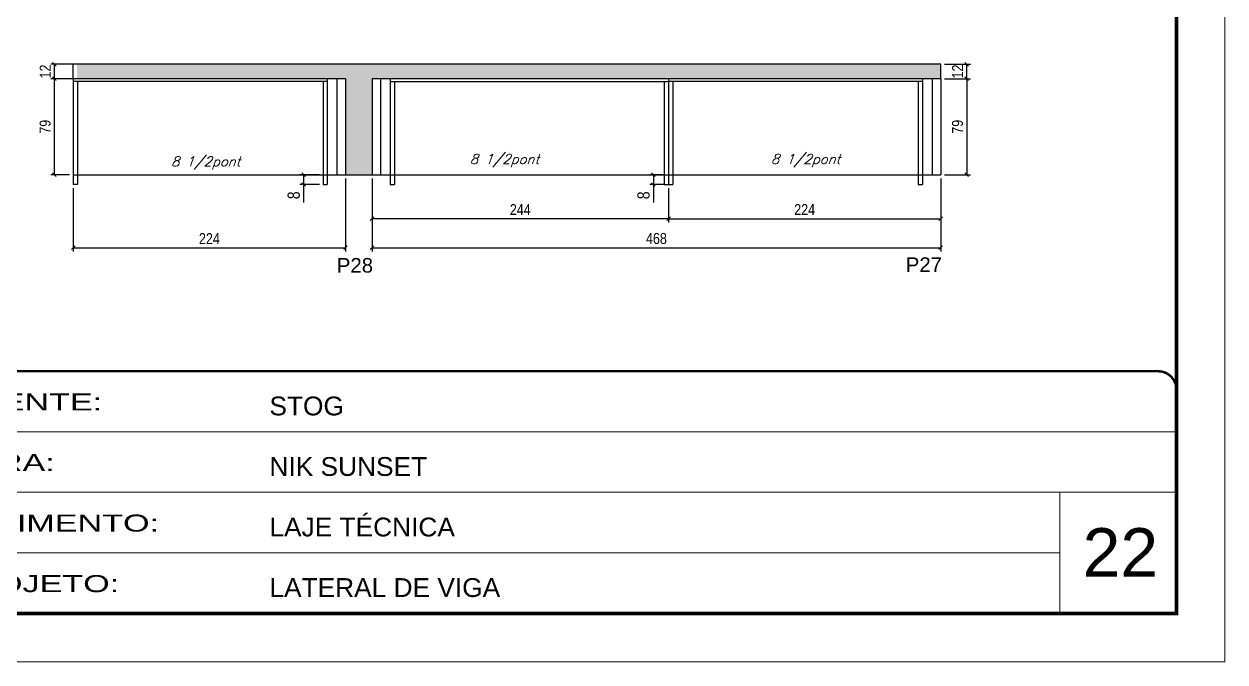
# Model space of a CAD drawing. Extents: x -10448 to -1189, y -11772 to 17235.
# Drawn here: x -8353 to -7365, y 10051 to 10576 of the extents above; entities that cross this region are included whole.
import ezdxf

# ---------------------------------------------------------------- set-up
doc = ezdxf.new("R2010")
doc.units = 0
doc.linetypes.add('CONTINUO', pattern=[0])
doc.linetypes.add('DASHED', pattern=[0.75, 0.5, -0.25])
for name, color, linetype in [('5', 5, 'Continuous'), ('COTA', 241, 'Continuous'), ('Painéis', 200, 'Continuous'), ('SARR_2.2x7', 40, 'Continuous'), ('SARR_3.5x7', 81, 'Continuous'), ('texto', 7, 'Continuous')]:
    doc.layers.add(name, color=color, linetype=linetype)
for name, color, linetype, lineweight in [('CARIMBO', 255, 'Continuous', 9), ('Folhas', 255, 'Continuous', 9), ('SARRAFO DE PRESSAO', 251, 'DASHED', 9)]:
    doc.layers.add(name, color=color, linetype=linetype, lineweight=lineweight)
doc.styles.add('ARIAL', font='arial.ttf')
doc.styles.add('COTA TECNICA', font='techl___.ttf', dxfattribs={"height": 10})
doc.styles.add('COTA TECNICA-50', font='techl___.ttf', dxfattribs={"height": 9})
doc.styles.add('Romans', font='romans.shx')
doc.styles.get("Standard").update_dxf_attribs({"font": 'arial.ttf'})
doc.styles.add('Tecnologia', font='')
doc.styles.get('Tecnologia').set_extended_font_data('Forgotten Futurist')
doc.dimstyles.new('COTA PAINEL-50', dxfattribs={"dimtxt": 9, "dimasz": 3, "dimexe": 3, "dimexo": 3, "dimgap": 3, "dimtad": 1, "dimdec": 1, "dimzin": 12, "dimdsep": 46, "dimtxsty": 'COTA TECNICA-50', "dimblk1": 'OBLIQUE', "dimblk2": 'OBLIQUE', "dimsah": 1, "dimcen": 0.9, "dimclrd": 4, "dimclre": 4, "dimclrt": 240, "dimadec": 1, "dimazin": 3, "dimtfac": 1, "dimtdec": 1, "dimtmove": 0, "dimatfit": 3, "dimfxl": 1, "dimtolj": 1, "dimtzin": 12, "dimarcsym": 0})
doc.dimstyles.new('PAINEL', dxfattribs={"dimtxt": 10, "dimasz": 3, "dimexe": 3, "dimexo": 3, "dimgap": 3, "dimtad": 1, "dimdec": 1, "dimzin": 12, "dimdsep": 46, "dimtxsty": 'COTA TECNICA', "dimblk1": 'OBLIQUE', "dimblk2": 'OBLIQUE', "dimsah": 1, "dimcen": 0.9, "dimclrd": 4, "dimclre": 4, "dimclrt": 240, "dimadec": 1, "dimazin": 3, "dimtfac": 1, "dimtdec": 1, "dimtmove": 0, "dimatfit": 3, "dimfxl": 1, "dimtolj": 1, "dimtzin": 12, "dimarcsym": 0})

# ---------------------------------------------------------------- blocks, each defined once
blk = doc.blocks.new('9999999999')
at = {"color": 30, "linetype": 'CONTINUO'}
for p, q in [((98564.56, 34379.64), (99583.98, 34379.64)), ((98564.56, 34329.83), (99487.98, 34329.83)), ((99583.98, 34329.83), (99487.98, 34329.83)), ((99487.98, 34329.83), (99487.98, 34230.21)), ((98564.56, 34280.02), (99487.98, 34280.02))]:
    blk.add_line(p, q, dxfattribs=at)
at = {"color": 30, "linetype": 'CONTINUO', "const_width": 2}
blk.add_lwpolyline([(99583.98, 34230.21), (99583.98, 34414.45, 0.414214), (99568.98, 34429.45), (98228.98, 34429.45, 0.414214), (98213.98, 34414.45), (98213.98, 34245.21, 0.414214), (98228.98, 34230.21), (99583.98, 34230.21)], format="xyb", dxfattribs=at)
at = {"layer": 'Folhas'}
blk.add_lwpolyline([(98138.98, 34190.21), (99623.98, 34190.21), (99623.98, 35240.21), (98138.98, 35240.21)], close=True, dxfattribs=at)
at = {"layer": 'Folhas', "color": 30, "const_width": 3}
blk.add_lwpolyline([(98213.98, 34230.21), (99583.98, 34230.21), (99583.98, 35200.21), (98213.98, 35200.21)], close=True, dxfattribs=at)
at = {"color": 7, "linetype": 'Continuous', "ltscale": 5, "style": 'ARIAL'}
for s, height, p in [('STOG', 15.483, (98837.68, 34393.13)), ('NIK SUNSET', 15.483, (98837.68, 34343.32)), ('LAJE TÉCNICA', 15.4829, (98837.68, 34293.51)), ('LATERAL DE VIGA', 15.4829, (98837.68, 34243.7))]:
    blk.add_text(s, height=height, dxfattribs=at).set_placement(p)
at = {"layer": 'Folhas', "color": 7, "style": 'Tecnologia', "width": 1.5}
for s, p in [('CLIENTE:', (98573.65, 34397.17)), ('OBRA:', (98573.65, 34347.31)), ('PAVIMENTO:', (98573.65, 34297.5)), ('PROJETO:', (98573.65, 34247.69))]:
    blk.add_text(s, height=14, dxfattribs=at).set_placement(p)
blk = doc.blocks.new('_Oblique')
at = {"color": 0, "linetype": 'ByBlock', "lineweight": -2}
blk.add_line((-0.5, -0.5), (0.5, 0.5), dxfattribs=at)
blk = doc.blocks.new('*D641')
at = {"layer": 'COTA', "color": 4, "linetype": 'ByBlock', "lineweight": -2, "transparency": 16777216}
for p, q in [((-8088.49, 10449.29), (-8088.49, 10389.19)), ((-8312.49, 10441.29), (-8312.49, 10389.19)), ((-8312.49, 10392.19), (-8088.49, 10392.19))]:
    blk.add_line(p, q, dxfattribs=at)
at = {"layer": 'Defpoints', "color": 0, "linetype": 'ByBlock', "transparency": 16777216}
for p in [(-8088.49, 10452.29), (-8312.49, 10444.29), (-8088.49, 10392.19)]:
    blk.add_point(p, dxfattribs=at)
at = {"layer": 'COTA', "color": 4, "linetype": 'ByBlock', "lineweight": -2, "transparency": 16777216, "xscale": 3, "yscale": 3, "zscale": 3, "rotation": 180}
blk.add_blockref('_Oblique', (-8312.49, 10392.19), dxfattribs=at)
at = {"layer": 'COTA', "color": 4, "linetype": 'ByBlock', "lineweight": -2, "transparency": 16777216, "xscale": 3, "yscale": 3, "zscale": 3}
blk.add_blockref('_Oblique', (-8088.49, 10392.19), dxfattribs=at)
at = {"layer": 'COTA', "color": 240, "linetype": 'ByBlock', "transparency": 16777216, "insert": (-8200.49, 10399.76), "char_height": 9, "attachment_point": 5, "style": 'COTA TECNICA-50'}
blk.add_mtext('\\A1;224', dxfattribs=at)
blk = doc.blocks.new('*D642')
at = {"layer": 'COTA', "color": 4, "linetype": 'ByBlock', "lineweight": -2, "transparency": 16777216}
for p, q in [((-8066.65, 10449.29), (-8066.65, 10413.11)), ((-7822.65, 10441.29), (-7822.65, 10413.11)), ((-7822.65, 10416.11), (-8066.65, 10416.11))]:
    blk.add_line(p, q, dxfattribs=at)
at = {"layer": 'Defpoints', "color": 0, "linetype": 'ByBlock', "transparency": 16777216}
for p in [(-8066.65, 10452.29), (-7822.65, 10444.29), (-8066.65, 10416.11)]:
    blk.add_point(p, dxfattribs=at)
at = {"layer": 'COTA', "color": 4, "linetype": 'ByBlock', "lineweight": -2, "transparency": 16777216, "xscale": 3, "yscale": 3, "zscale": 3, "rotation": 180}
blk.add_blockref('_Oblique', (-8066.65, 10416.11), dxfattribs=at)
at = {"layer": 'COTA', "color": 4, "linetype": 'ByBlock', "lineweight": -2, "transparency": 16777216, "xscale": 3, "yscale": 3, "zscale": 3}
blk.add_blockref('_Oblique', (-7822.65, 10416.11), dxfattribs=at)
at = {"layer": 'COTA', "color": 240, "linetype": 'ByBlock', "transparency": 16777216, "insert": (-7944.65, 10423.68), "char_height": 9, "attachment_point": 5, "style": 'COTA TECNICA-50'}
blk.add_mtext('\\A1;244', dxfattribs=at)
blk = doc.blocks.new('*D643')
at = {"layer": 'COTA', "color": 4, "linetype": 'ByBlock', "lineweight": -2, "transparency": 16777216}
for p, q in [((-8066.65, 10449.29), (-8066.65, 10389.19)), ((-7598.65, 10449.29), (-7598.65, 10389.19)), ((-8066.65, 10392.19), (-7598.65, 10392.19))]:
    blk.add_line(p, q, dxfattribs=at)
at = {"layer": 'Defpoints', "color": 0, "linetype": 'ByBlock', "transparency": 16777216}
for p in [(-8066.65, 10452.29), (-7598.65, 10452.29), (-7598.65, 10392.19)]:
    blk.add_point(p, dxfattribs=at)
at = {"layer": 'COTA', "color": 4, "linetype": 'ByBlock', "lineweight": -2, "transparency": 16777216, "xscale": 3, "yscale": 3, "zscale": 3, "rotation": 180}
blk.add_blockref('_Oblique', (-8066.65, 10392.19), dxfattribs=at)
at = {"layer": 'COTA', "color": 4, "linetype": 'ByBlock', "lineweight": -2, "transparency": 16777216, "xscale": 3, "yscale": 3, "zscale": 3}
blk.add_blockref('_Oblique', (-7598.65, 10392.19), dxfattribs=at)
at = {"layer": 'COTA', "color": 240, "linetype": 'ByBlock', "transparency": 16777216, "insert": (-7832.65, 10399.8), "char_height": 9, "attachment_point": 5, "style": 'COTA TECNICA-50'}
blk.add_mtext('\\A1;468', dxfattribs=at)
blk = doc.blocks.new('*D644')
at = {"layer": 'COTA', "color": 4, "linetype": 'ByBlock', "lineweight": -2, "transparency": 16777216}
for p, q in [((-8312.32, 10531.29), (-8331.02, 10531.29)), ((-8328.02, 10452.29), (-8328.02, 10531.29)), ((-8315.49, 10452.29), (-8331.02, 10452.29))]:
    blk.add_line(p, q, dxfattribs=at)
at = {"layer": 'Defpoints', "color": 0, "linetype": 'ByBlock', "transparency": 16777216}
for p in [(-8328.02, 10531.29), (-8309.32, 10531.29), (-8312.49, 10452.29)]:
    blk.add_point(p, dxfattribs=at)
at = {"layer": 'COTA', "color": 4, "linetype": 'ByBlock', "lineweight": -2, "transparency": 16777216, "xscale": 3, "yscale": 3, "zscale": 3}
for p, rotation in [((-8328.02, 10531.29), 90), ((-8328.02, 10452.29), 270)]:
    blk.add_blockref('_Oblique', p, dxfattribs=dict(at, rotation=rotation))
at = {"layer": 'COTA', "color": 240, "linetype": 'ByBlock', "transparency": 16777216, "insert": (-8335.61, 10491.79), "char_height": 9, "attachment_point": 5, "rotation": 90, "style": 'COTA TECNICA-50'}
blk.add_mtext('\\A1;79', dxfattribs=at)
blk = doc.blocks.new('*D645')
at = {"layer": 'COTA', "color": 4, "linetype": 'ByBlock', "lineweight": -2, "transparency": 16777216}
for p, q in [((-8312.32, 10543.29), (-8331.02, 10543.29)), ((-8328.02, 10531.29), (-8328.02, 10543.29)), ((-8312.32, 10531.29), (-8331.02, 10531.29))]:
    blk.add_line(p, q, dxfattribs=at)
at = {"layer": 'Defpoints', "color": 0, "linetype": 'ByBlock', "transparency": 16777216}
for p in [(-8328.02, 10543.29), (-8309.32, 10543.29), (-8309.32, 10531.29)]:
    blk.add_point(p, dxfattribs=at)
at = {"layer": 'COTA', "color": 4, "linetype": 'ByBlock', "lineweight": -2, "transparency": 16777216, "xscale": 3, "yscale": 3, "zscale": 3}
for p, rotation in [((-8328.02, 10543.29), 90), ((-8328.02, 10531.29), 270)]:
    blk.add_blockref('_Oblique', p, dxfattribs=dict(at, rotation=rotation))
at = {"layer": 'COTA', "color": 240, "linetype": 'ByBlock', "transparency": 16777216, "insert": (-8335.57, 10537.29), "char_height": 9, "attachment_point": 5, "rotation": 90, "style": 'COTA TECNICA-50'}
blk.add_mtext('\\A1;12', dxfattribs=at)
blk = doc.blocks.new('*D646')
at = {"layer": 'COTA', "color": 4, "linetype": 'ByBlock', "lineweight": -2, "transparency": 16777216}
for p, q in [((-7598.65, 10449.29), (-7598.65, 10413.11)), ((-7822.65, 10441.29), (-7822.65, 10413.11)), ((-7822.65, 10416.11), (-7598.65, 10416.11))]:
    blk.add_line(p, q, dxfattribs=at)
at = {"layer": 'Defpoints', "color": 0, "linetype": 'ByBlock', "transparency": 16777216}
for p in [(-7598.65, 10452.29), (-7822.65, 10444.29), (-7598.65, 10416.11)]:
    blk.add_point(p, dxfattribs=at)
at = {"layer": 'COTA', "color": 4, "linetype": 'ByBlock', "lineweight": -2, "transparency": 16777216, "xscale": 3, "yscale": 3, "zscale": 3, "rotation": 180}
blk.add_blockref('_Oblique', (-7822.65, 10416.11), dxfattribs=at)
at = {"layer": 'COTA', "color": 4, "linetype": 'ByBlock', "lineweight": -2, "transparency": 16777216, "xscale": 3, "yscale": 3, "zscale": 3}
blk.add_blockref('_Oblique', (-7598.65, 10416.11), dxfattribs=at)
at = {"layer": 'COTA', "color": 240, "linetype": 'ByBlock', "transparency": 16777216, "insert": (-7710.65, 10423.68), "char_height": 9, "attachment_point": 5, "style": 'COTA TECNICA-50'}
blk.add_mtext('\\A1;224', dxfattribs=at)
blk = doc.blocks.new('*D655')
at = {"layer": 'COTA', "color": 4, "linetype": 'ByBlock', "lineweight": -2, "transparency": 16777216}
for p, q in [((-7595.65, 10531.29), (-7574.26, 10531.29)), ((-7577.26, 10531.29), (-7577.26, 10452.29)), ((-7595.65, 10452.29), (-7574.26, 10452.29))]:
    blk.add_line(p, q, dxfattribs=at)
at = {"layer": 'Defpoints', "color": 0, "linetype": 'ByBlock', "transparency": 16777216}
for p in [(-7598.65, 10531.29), (-7598.65, 10452.29), (-7577.26, 10452.29)]:
    blk.add_point(p, dxfattribs=at)
at = {"layer": 'COTA', "color": 4, "linetype": 'ByBlock', "lineweight": -2, "transparency": 16777216, "xscale": 3, "yscale": 3, "zscale": 3}
for p, rotation in [((-7577.26, 10531.29), 90), ((-7577.26, 10452.29), 270)]:
    blk.add_blockref('_Oblique', p, dxfattribs=dict(at, rotation=rotation))
at = {"layer": 'COTA', "color": 240, "linetype": 'ByBlock', "transparency": 16777216, "insert": (-7584.86, 10491.79), "char_height": 9, "attachment_point": 5, "rotation": 90, "style": 'COTA TECNICA-50'}
blk.add_mtext('\\A1;79', dxfattribs=at)
blk = doc.blocks.new('*D653')
at = {"layer": 'COTA', "color": 4, "linetype": 'ByBlock', "lineweight": -2, "transparency": 16777216}
for p, q in [((-7595.65, 10543.29), (-7574.26, 10543.29)), ((-7577.26, 10531.29), (-7577.26, 10543.29)), ((-7595.65, 10531.29), (-7574.26, 10531.29))]:
    blk.add_line(p, q, dxfattribs=at)
at = {"layer": 'Defpoints', "color": 0, "linetype": 'ByBlock', "transparency": 16777216}
for p in [(-7598.65, 10543.29), (-7577.26, 10543.29), (-7598.65, 10531.29)]:
    blk.add_point(p, dxfattribs=at)
at = {"layer": 'COTA', "color": 4, "linetype": 'ByBlock', "lineweight": -2, "transparency": 16777216, "xscale": 3, "yscale": 3, "zscale": 3}
for p, rotation in [((-7577.26, 10543.29), 90), ((-7577.26, 10531.29), 270)]:
    blk.add_blockref('_Oblique', p, dxfattribs=dict(at, rotation=rotation))
at = {"layer": 'COTA', "color": 240, "linetype": 'ByBlock', "transparency": 16777216, "insert": (-7584.82, 10537.29), "char_height": 9, "attachment_point": 5, "rotation": 90, "style": 'COTA TECNICA-50'}
blk.add_mtext('\\A1;12', dxfattribs=at)
blk = doc.blocks.new('*D666')
at = {"layer": 'COTA', "color": 4, "lineweight": -2, "transparency": 16777216}
for p, q in [((-8109.99, 10452.29), (-8125.96, 10452.29)), ((-8122.96, 10452.29), (-8122.96, 10444.29)), ((-8109.99, 10444.29), (-8125.96, 10444.29)), ((-8122.96, 10444.29), (-8122.96, 10429.47))]:
    blk.add_line(p, q, dxfattribs=at)
at = {"layer": 'Defpoints', "color": 0, "transparency": 16777216}
for p in [(-8106.99, 10452.29), (-8122.96, 10444.29), (-8106.99, 10444.29)]:
    blk.add_point(p, dxfattribs=at)
at = {"layer": 'COTA', "color": 4, "lineweight": -2, "transparency": 16777216, "xscale": 3, "yscale": 3, "zscale": 3}
for p, rotation in [((-8122.96, 10452.29), 90), ((-8122.96, 10444.29), 270)]:
    blk.add_blockref('_Oblique', p, dxfattribs=dict(at, rotation=rotation))
at = {"layer": 'COTA', "color": 240, "transparency": 16777216, "insert": (-8131.05, 10435.38), "char_height": 10, "attachment_point": 5, "rotation": 90, "style": 'COTA TECNICA'}
blk.add_mtext('\\A1;8', dxfattribs=at)
blk = doc.blocks.new('*D667')
at = {"layer": 'COTA', "color": 4, "lineweight": -2, "transparency": 16777216}
for p, q in [((-7825.65, 10452.29), (-7838.08, 10452.29)), ((-7835.08, 10452.29), (-7835.08, 10444.29)), ((-7825.65, 10444.29), (-7838.08, 10444.29)), ((-7835.08, 10444.29), (-7835.08, 10429.47))]:
    blk.add_line(p, q, dxfattribs=at)
at = {"layer": 'Defpoints', "color": 0, "transparency": 16777216}
for p in [(-7822.65, 10452.29), (-7835.08, 10444.29), (-7822.65, 10444.29)]:
    blk.add_point(p, dxfattribs=at)
at = {"layer": 'COTA', "color": 4, "lineweight": -2, "transparency": 16777216, "xscale": 3, "yscale": 3, "zscale": 3}
for p, rotation in [((-7835.08, 10452.29), 90), ((-7835.08, 10444.29), 270)]:
    blk.add_blockref('_Oblique', p, dxfattribs=dict(at, rotation=rotation))
at = {"layer": 'COTA', "color": 240, "transparency": 16777216, "insert": (-7843.17, 10435.38), "char_height": 10, "attachment_point": 5, "rotation": 90, "style": 'COTA TECNICA'}
blk.add_mtext('\\A1;8', dxfattribs=at)

msp = doc.modelspace()

# ---------------------------------------------------------------- hatches: boundary and pattern name
at = {"layer": 'COTA', "linetype": 'ByBlock'}
h = msp.add_hatch(dxfattribs=at)
h.set_pattern_fill('AR-CONC', color=256, scale=0.03)
h.set_pattern_definition([(50, (4.2005, -4796.6997), (5.4655401, -0.4781726), [0.5715, -6.2865]), (355, (4.2005, -4796.7), (-1.0573026, 5.7317054), [0.4572, -5.0292175]), (100.451445, (4.656, -4796.7396), (4.4082374, 5.2535326), [0.4857003, -5.3427073]), (46.1842, (4.2005, -4795.176), (8.1323712, -1.2612698), [0.85725, -9.42975]), (96.63556, (4.878, -4795.281), (7.122124, 7.4227837), [0.7285507, -8.0140682]), (351.18415, (4.2005, -4795.176), (7.122124, 7.4227837), [0.685799, -7.543792]), (21, (4.9625, -4795.5567), (4.5484317, -3.067956), [0.5715, -6.2865]), (326, (4.9625, -4795.557), (1.8540609, 5.525639), [0.4572, -5.0292]), (71.451445, (5.3416, -4795.8124), (6.4024926, 2.457683), [0.4857003, -5.3426981]), (37.5, (4.2005, -4796.6997), (0.0926581, 2.53665117), [0, -4.96824, 0, -5.1054, 0, -5.04825]), (7.5, (4.2005, -4796.6997), (2.00458988, 3.00541724), [0, -2.91084, 0, -4.85394, 0, -1.92405]), (327.5, (2.5013, -4796.6997), (4.06771786, -0.17186232), [0, -1.905, 0, -5.9436, 0, -7.8867]), (317.5, (1.7393, -4796.6997), (4.44387544, 0.7627947), [0, -2.4765, 0, -3.94716, 0, -5.6007])])
h.paths.add_polyline_path([(-8066.65, 10531.29), (-7783.15, 10531.29), (-7598.65, 10531.29), (-7598.65, 10543.29), (-7783.15, 10543.29), (-8088.49, 10543.29), (-8309.49, 10543.29), (-8309.49, 10531.29), (-8088.49, 10531.29), (-8088.49, 10452.29), (-8066.65, 10452.29)])

# ---------------------------------------------------------------- linework, layer by layer
for p, q in [((-8312.49, 10531.29), (-8312.49, 10543.29)), ((-8312.49, 10531.29), (-8312.49, 10543.29)), ((-7598.65, 10531.29), (-7598.65, 10543.29)), ((-8088.49, 10452.29), (-8066.65, 10452.29))]:
    msp.add_line(p, q, dxfattribs=at)
msp.add_lwpolyline([(-7598.65, 10543.29), (-7783.15, 10543.29), (-8088.49, 10543.29), (-8312.49, 10543.29)], dxfattribs=at)
at = {"layer": 'Painéis', "linetype": 'Continuous'}
for p, q in [((-8312.49, 10531.29), (-8312.49, 10452.29)), ((-8088.49, 10531.29), (-8088.49, 10452.29)), ((-8066.65, 10531.29), (-8066.65, 10452.29)), ((-7822.65, 10531.29), (-7822.65, 10452.29)), ((-7598.65, 10531.29), (-7598.65, 10452.29))]:
    msp.add_line(p, q, dxfattribs=at)
for points in [[(-8088.49, 10531.29), (-8312.49, 10531.29)], [(-7783.15, 10531.29), (-8066.65, 10531.29)], [(-7598.65, 10531.29), (-7783.15, 10531.29)], [(-8312.49, 10452.29), (-8088.49, 10452.29)], [(-8066.65, 10452.29), (-7783.15, 10452.29)], [(-7783.15, 10452.29), (-7598.65, 10452.29)]]:
    msp.add_lwpolyline(points, dxfattribs=at)
at = {"layer": 'SARR_2.2x7', "linetype": 'Continuous'}
for p, q in [((-8103.49, 10529.09), (-8312.49, 10529.09)), ((-8095.49, 10531.29), (-8095.49, 10452.29)), ((-8059.65, 10531.29), (-8059.65, 10452.29)), ((-8051.65, 10529.09), (-7822.65, 10529.09)), ((-7613.65, 10529.09), (-7822.65, 10529.09)), ((-7605.65, 10531.29), (-7605.65, 10452.29))]:
    msp.add_line(p, q, dxfattribs=at)
at = {"layer": 'SARR_3.5x7'}
for p, q in [((-8308.99, 10529.09), (-8308.99, 10444.29)), ((-8106.99, 10529.09), (-8106.99, 10444.29)), ((-8103.49, 10531.29), (-8103.49, 10444.29)), ((-8051.65, 10531.29), (-8051.65, 10444.29)), ((-8048.15, 10529.09), (-8048.15, 10444.29)), ((-7826.15, 10529.09), (-7826.15, 10444.29)), ((-7819.15, 10529.09), (-7819.15, 10444.29)), ((-7617.15, 10529.09), (-7617.15, 10444.29)), ((-7613.65, 10531.29), (-7613.65, 10444.29)), ((-8312.49, 10452.29), (-8312.49, 10444.29)), ((-7822.65, 10452.29), (-7822.65, 10444.29)), ((-8312.49, 10444.29), (-8312.49, 10444.29)), ((-8308.99, 10444.29), (-8312.49, 10444.29)), ((-8106.99, 10444.29), (-8103.49, 10444.29)), ((-8051.65, 10444.29), (-8048.15, 10444.29)), ((-7826.15, 10444.29), (-7819.15, 10444.29)), ((-7822.65, 10444.29), (-7822.65, 10444.29)), ((-7617.15, 10444.29), (-7613.65, 10444.29))]:
    msp.add_line(p, q, dxfattribs=at)

# ---------------------------------------------------------------- block references
at = {"layer": 'SARRAFO DE PRESSAO', "color": 6, "linetype": 'ByBlock'}
msp.add_blockref('9999999999', (-106988.76, -24138.85), dxfattribs=at)

# ---------------------------------------------------------------- texts
at = {"layer": '5', "linetype": 'Continuous'}
for s, p in [('P28', (-8095.63, 10371.78)), ('P27', (-7627.46, 10372.34))]:
    msp.add_text(s, height=12, rotation=0.00004, dxfattribs=at).set_placement(p)
at = {"layer": 'CARIMBO', "style": 'ARIAL'}
msp.add_text('22', height=40, dxfattribs=at).set_placement((-7481.92, 10121.5))
at = {"layer": 'texto', "color": 2, "char_height": 8, "attachment_point": 5, "style": 'Romans'}
for insert in [(-8203.46, 10461.95), (-7957.62, 10463.95), (-7709.81, 10463.95)]:
    msp.add_mtext('{\\Q19;\\C256;8 1/2pont}', dxfattribs=dict(at, insert=insert))

# ---------------------------------------------------------------- dimensions: what is measured, and where the dimension line sits
at = {"layer": 'COTA', "linetype": 'ByBlock'}
for base, p1, p2, picture, middle in [((-8328.02, 10543.29), (-8309.32, 10531.29), (-8309.32, 10543.29), '*D645', (-8328.02, 10537.29)), ((-7577.26, 10543.29), (-7598.65, 10531.29), (-7598.65, 10543.29), '*D653', (-7577.26, 10537.29))]:
    dim = msp.add_linear_dim(base=base, p1=p1, p2=p2, angle=90, dimstyle='COTA PAINEL-50', dxfattribs=at)
    dim.commit()
    dim.dimension.update_dxf_attribs({"geometry": picture, "text_midpoint": middle, "dimtype": 160})
for base, p1, p2, picture, middle in [((-8328.02, 10531.29), (-8312.49, 10452.29), (-8309.32, 10531.29), '*D644', (-8335.61, 10491.79)), ((-7577.26, 10452.29), (-7598.65, 10531.29), (-7598.65, 10452.29), '*D655', (-7584.86, 10491.79))]:
    dim = msp.add_linear_dim(base=base, p1=p1, p2=p2, angle=90, dimstyle='COTA PAINEL-50', dxfattribs=at)
    dim.commit()
    dim.dimension.update_dxf_attribs({"geometry": picture, "text_midpoint": middle})
for base, p1, p2, picture, middle in [((-8088.49, 10392.19), (-8312.49, 10444.29), (-8088.49, 10452.29), '*D641', (-8200.49, 10399.76)), ((-7598.65, 10392.19), (-8066.65, 10452.29), (-7598.65, 10452.29), '*D643', (-7832.65, 10399.8)), ((-7598.65, 10416.11), (-7822.65, 10444.29), (-7598.65, 10452.29), '*D646', (-7710.65, 10423.68))]:
    dim = msp.add_linear_dim(base=base, p1=p1, p2=p2, dimstyle='COTA PAINEL-50', override={"dimarcsym": 1}, dxfattribs=at)
    dim.commit()
    dim.dimension.update_dxf_attribs({"geometry": picture, "text_midpoint": middle})
at = {"layer": 'COTA'}
for base, p1, p2, picture, middle in [((-8122.96, 10444.29), (-8106.99, 10452.29), (-8106.99, 10444.29), '*D666', (-8131.05, 10435.38)), ((-7835.08, 10444.29), (-7822.65, 10452.29), (-7822.65, 10444.29), '*D667', (-7843.17, 10435.38))]:
    dim = msp.add_linear_dim(base=base, p1=p1, p2=p2, angle=90, dimstyle='PAINEL', dxfattribs=at)
    dim.commit()
    dim.dimension.update_dxf_attribs({"geometry": picture, "text_midpoint": middle})
at = {"layer": 'COTA', "linetype": 'ByBlock'}
dim = msp.add_linear_dim(base=(-8066.65, 10416.11), p1=(-7822.65, 10444.29), p2=(-8066.65, 10452.29), dimstyle='COTA PAINEL-50', override={"dimarcsym": 1}, dxfattribs=at)
dim.commit()
dim.dimension.update_dxf_attribs({"geometry": '*D642', "text_midpoint": (-7944.65, 10416.11), "dimtype": 160})

doc.saveas('drawing.dxf')
